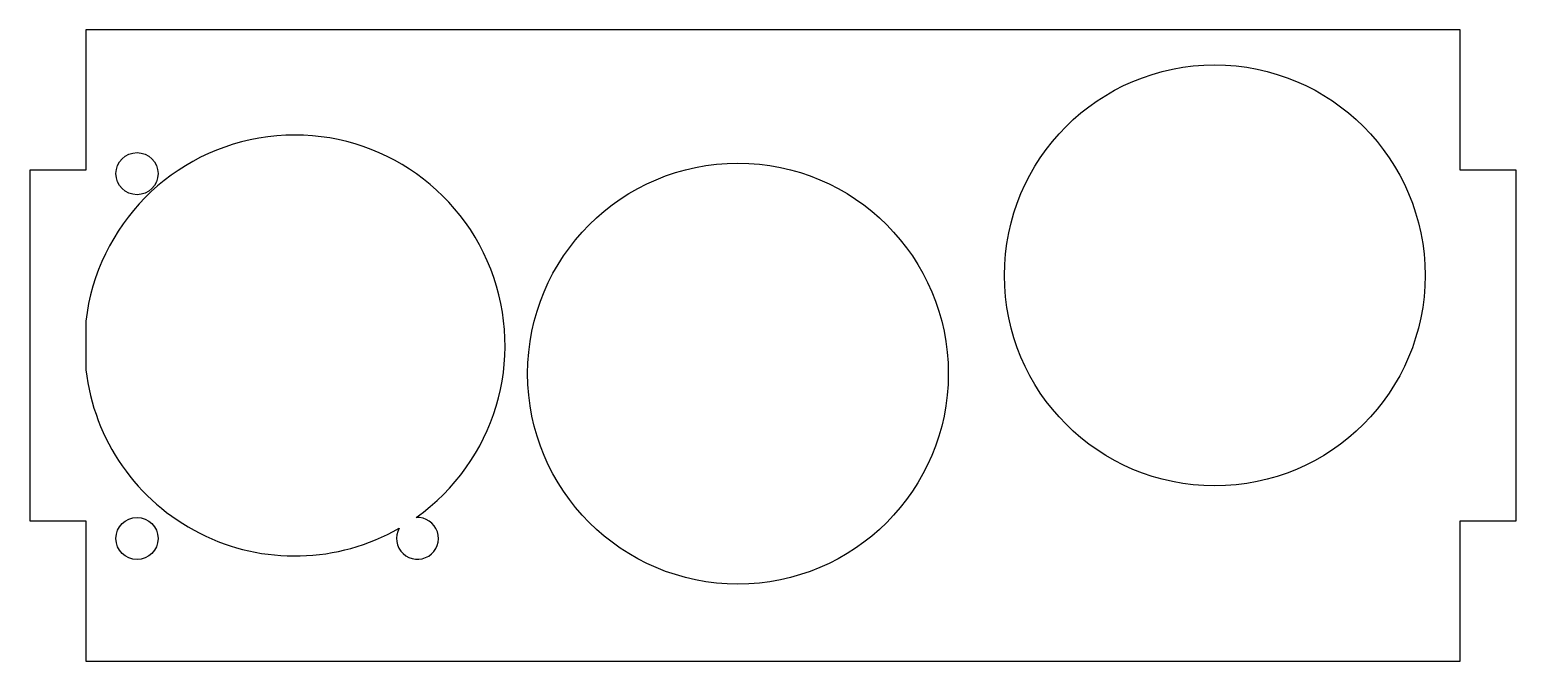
# Model space of a CAD drawing. Header units: millimetres. Extents: x -51 to 55, y -55 to -10.
import ezdxf

# ---------------------------------------------------------------- set-up
doc = ezdxf.new("R2010")
doc.units = ezdxf.units.MM
doc.layers.get('0').update_dxf_attribs({"linetype": 'CONTINUOUS'})

msp = doc.modelspace()

# ---------------------------------------------------------------- linework, layer by layer
msp.add_lwpolyline([(-47, -55.17), (51, -55.17), (51, -45.17), (55, -45.17), (55, -20.17), (51, -20.17), (51, -10.17), (-47, -10.17), (-47, -20.17), (-51, -20.17), (-51, -45.17), (-47, -45.17)], close=True)
msp.add_lwpolyline([(-23.45, -44.92, 1.542133), (-47, -30.94), (-47, -34.39, 0.537862), (-24.66, -45.69, 3.904678)], format="xyb", close=True)
for centre, radius in [((33.5, -27.67), 15), ((-43.35, -20.42), 1.5), ((-0.5, -34.67), 15), ((-43.35, -46.42), 1.5)]:
    msp.add_circle(centre, radius)

doc.saveas('drawing.dxf')
